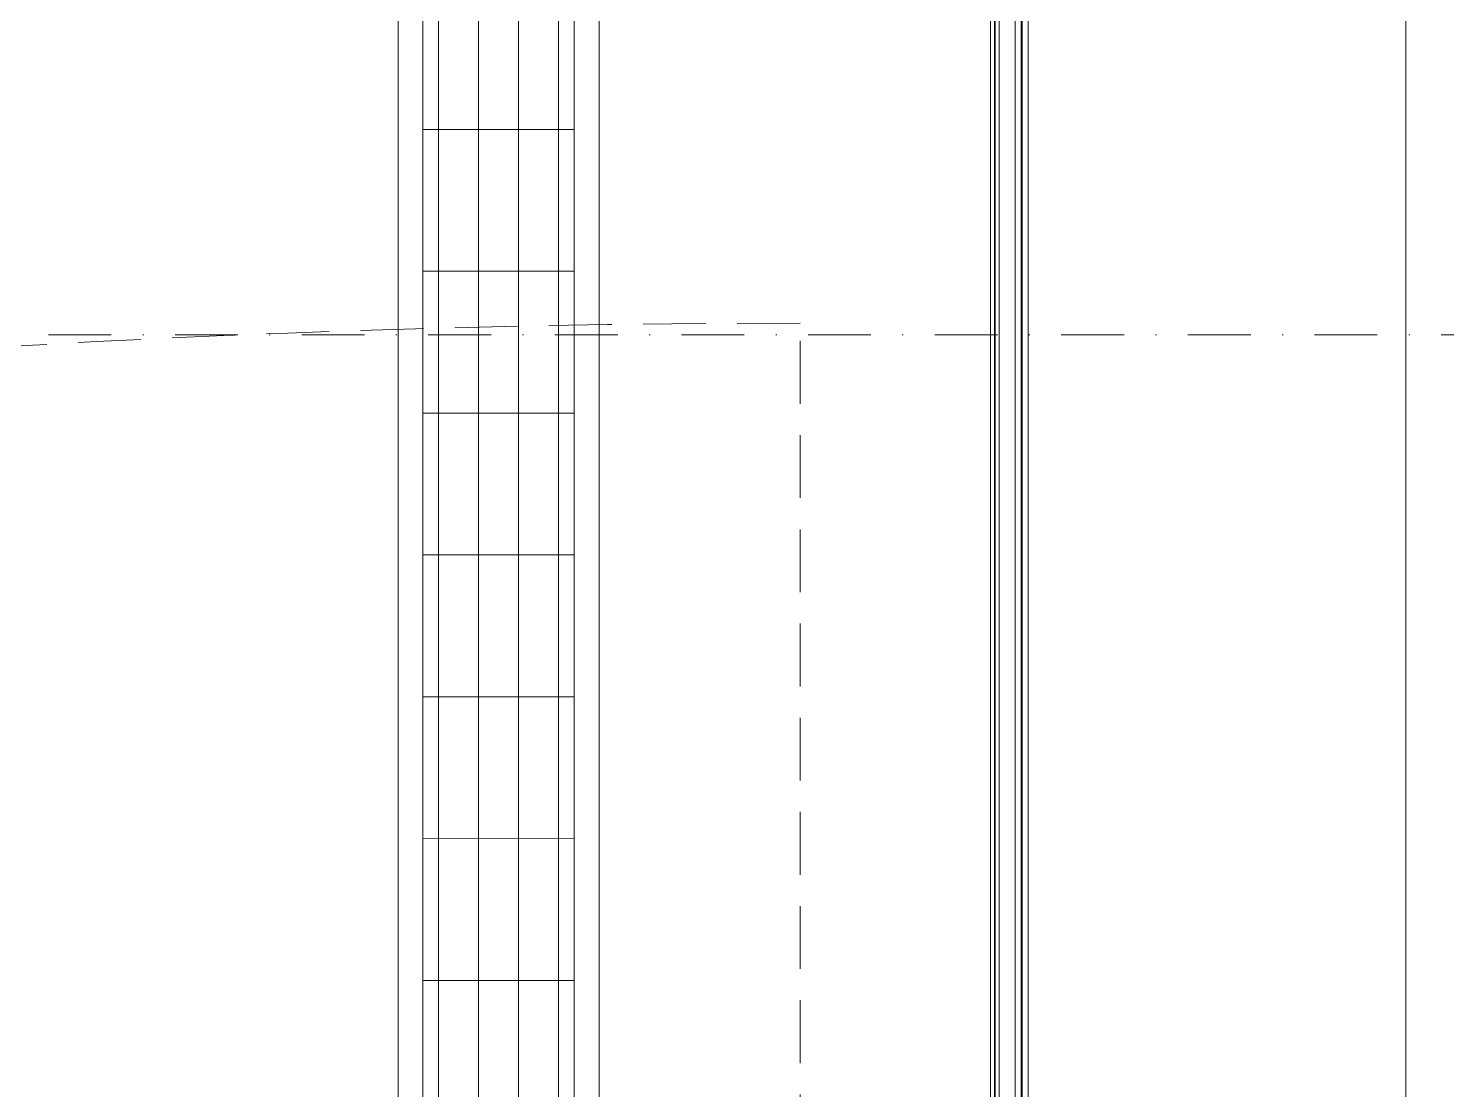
# Model space of a CAD drawing. Extents: x -1299 to 23780, y -3010 to 8106.
# Drawn here: x 10630.7 to 10771.8, y 1109.9 to 1215.5 of the extents above; entities that cross this region are included whole.
import ezdxf

# ---------------------------------------------------------------- set-up
doc = ezdxf.new("R2010")
doc.units = 0
doc.header["$LTSCALE"] = 25
doc.header["$MEASUREMENT"] = 0
for name, pattern in [('DASHDOT2', [0.5, 0.25, -0.125, 0, -0.125]), ('DOT2', [0.125, 0, -0.125]), ('HIDDEN', [0.375, 0.25, -0.125])]:
    doc.linetypes.add(name, pattern=pattern)
doc.layers.get('0').update_dxf_attribs({"color": 9, "lineweight": 9})
for name, color, linetype, lineweight in [('06D', 9, 'Continuous', 9), ('10', 9, 'Continuous', 9), ('15', 9, 'Continuous', 9), ('20', 9, 'DOT2', 9), ('24', 9, 'DASHDOT2', 9), ('32', 9, 'Continuous', 9)]:
    doc.layers.add(name, color=color, linetype=linetype, lineweight=lineweight)

# ---------------------------------------------------------------- blocks, each defined once
blk = doc.blocks.new('p-konvektor_audi')
for p, q in [((250, 89.48), (0, 89.47)), ((250, 89.47), (0, 89.48)), ((30.73, 71.95), (30.72, 86.99)), ((44.85, 71.95), (44.84, 86.99)), ((58.96, 71.95), (58.96, 86.99)), ((73.08, 71.95), (73.08, 86.99)), ((87.2, 71.95), (87.2, 86.99)), ((101.32, 71.95), (101.32, 86.99)), ((115.44, 71.95), (115.44, 86.99)), ((199.29, 85.44), (2.49, 85.42)), ((196.99, 81.46), (2.49, 81.45)), ((194.68, 77.48), (2.49, 77.47)), ((192.38, 73.51), (2.49, 73.49)), ((0, 69.47), (250, 69.47))]:
    blk.add_line(p, q)
for points in [[(250, 89.47), (0, 89.47), (0, 69.47), (250, 69.47)], [(247.51, 86.99), (247.51, 71.95), (2.49, 71.95), (2.49, 86.99)]]:
    blk.add_lwpolyline(points, close=True)
blk = doc.blocks.new('*U433')
at = {"layer": '15'}
for p, q in [((-1.47, -18.95), (-170.63, -18.95)), ((-1.47, -19.35), (-170.63, -19.35)), ((-1.47, -19.42), (-170.63, -19.42)), ((-1.47, -19.82), (-170.63, -19.82)), ((-1.47, -21.42), (-170.63, -21.42)), ((-1.47, -22.02), (-170.63, -22.02)), ((-1.47, -22.1), (-170.63, -22.1)), ((-1.47, -22.7), (-170.63, -22.7))]:
    blk.add_line(p, q, dxfattribs=at)
blk = doc.blocks.new('*U455')
at = {"layer": '15'}
for p, q in [((1.47, -18.95), (62.7, -18.95)), ((1.47, -19.35), (62.7, -19.35)), ((1.47, -19.42), (62.7, -19.42)), ((1.47, -19.82), (62.7, -19.82)), ((1.47, -21.42), (62.7, -21.42)), ((1.47, -22.02), (62.7, -22.02)), ((1.47, -22.1), (62.7, -22.1)), ((1.47, -22.7), (62.7, -22.7))]:
    blk.add_line(p, q, dxfattribs=at)

msp = doc.modelspace()

# ---------------------------------------------------------------- linework, layer by layer
at = {"layer": '06D'}
msp.add_lwpolyline([(10767.79, 1989.45), (10767.8, 907.25)], dxfattribs=at)
at = {"layer": '20', "linetype": 'HIDDEN', "lineweight": 0}
for points in [[(7129.5, 979.76, -0.152644), (10705.5, 2076.19, -0.10573)], [(9468.15, 347.65, -0.306499), (10707.5, 1186.14, -0.306499)]]:
    msp.add_lwpolyline(points, format="xyb", dxfattribs=at)
msp.add_lwpolyline([(10707.5, 1184.38), (10707.5, 907.25)], dxfattribs=at)
at = {"layer": '24'}
for points in [[(10667.5, 195), (10667.5, 4035)], [(6827.5, 1185), (11027.5, 1185)]]:
    msp.add_lwpolyline(points, dxfattribs=at)

# ---------------------------------------------------------------- block references
at = {"layer": '10', "rotation": 90}
for name, p in [('*U433', (10707.5, 1317)), ('*U455', (10707.5, 1084))]:
    msp.add_blockref(name, p, dxfattribs=at)
at = {"layer": '32', "xscale": -1, "rotation": 270}
msp.add_blockref('p-konvektor_audi', (10598.02, 1090), dxfattribs=at)

doc.saveas('drawing.dxf')
